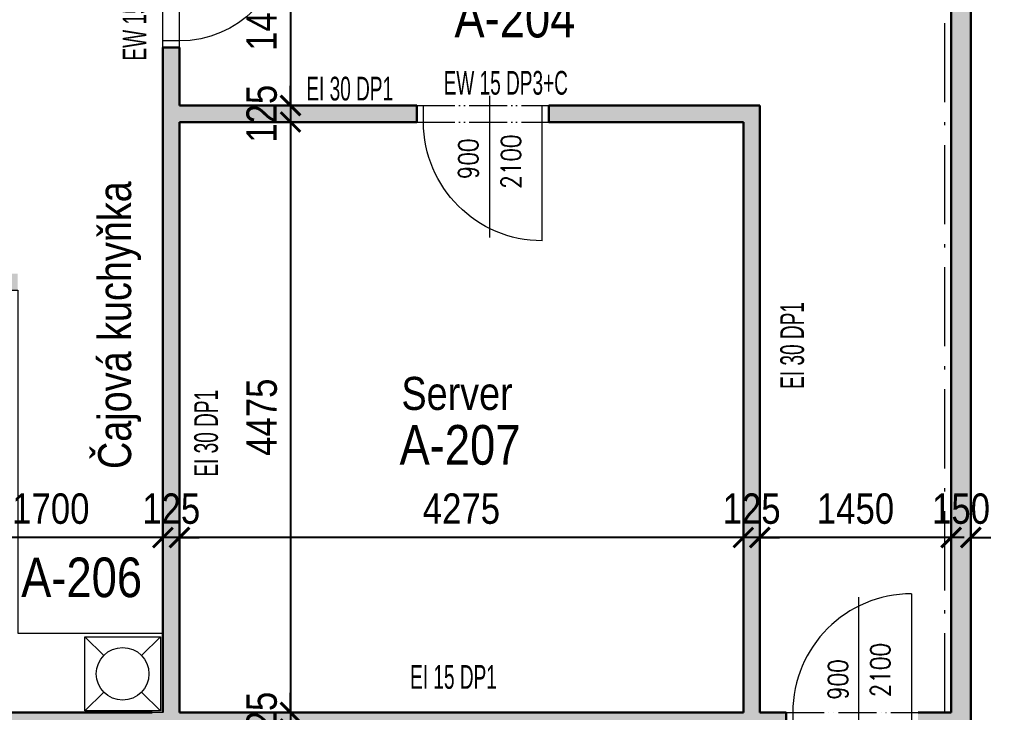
# Model space of a CAD drawing. Header units: millimetres. Extents: x 325046 to 1268204, y 1875583 to 2761998.
# Drawn here: x 565588 to 572987, y 2557993 to 2563245 of the extents above; entities that cross this region are included whole.
import ezdxf

# ---------------------------------------------------------------- set-up
doc = ezdxf.new("R2010")
doc.units = ezdxf.units.MM
doc.header["$LTSCALE"] = 100
doc.header["$PDMODE"] = 65
doc.linetypes.add('ACAD_ISO05W100', pattern=[33, 24, -3, 0, -3, 0, -3])
doc.linetypes.add('ACAD_ISO10W100', pattern=[18.5, 12, -3, 0.5, -3])
for name, color, linetype, lineweight, true_color in [('DVEŘE - POPIS', 7, 'Continuous', 5, 0x008a22), ('INTERIÉR', 7, 'Continuous', 5, 0xa65930), ('otvory', 7, 'Continuous', 20, 0xb30000), ('PO - dveře a odolnosti', 7, 'Continuous', 9, 0xc51645), ('PŘÍČKY - SDK', 7, 'Continuous', 30, 0x6a1174), ('SANITA  - NOVÁ', 7, 'Continuous', 13, 0x3f3fde)]:
    doc.layers.add(name, color=color, linetype=linetype, lineweight=lineweight, true_color=true_color)
doc.layers.add('kóty 100', color=5, linetype='Continuous')
doc.layers.add('ČÍSLO MÍSTNOSTI', color=4, linetype='Continuous')
doc.layers.add('Objekty - osy', color=5, linetype='ACAD_ISO10W100', lineweight=20)
doc.layers.add('POPIS MÍSTNOSTÍ', color=7, linetype='Continuous', true_color=0x072bf2)
doc.layers.add('ŠRAF - SDK', color=7, linetype='Continuous', true_color=0xfbe0ee)
doc.styles.add('ARIAL NARROW', font='ARIALN.TTF')
doc.styles.add('FSIMPLEX', font='simplex.shx')
doc.dimstyles.new('100', dxfattribs={"dimscale": 100, "dimtxt": 2.3, "dimasz": 1.5, "dimexe": 1, "dimexo": 4, "dimgap": 1, "dimtad": 1, "dimdec": 0, "dimzin": 0, "dimdsep": 46, "dimtxsty": 'ARIAL NARROW', "dimblk": 'ARCHTICK', "dimcen": 4, "dimdle": 1, "dimclrd": 256, "dimclre": 256, "dimclrt": 7, "dimadec": 0, "dimazin": 0, "dimtfac": 1, "dimtdec": 0, "dimtix": 1, "dimtofl": 0, "dimtmove": 0, "dimatfit": 2, "dimldrblk": 'OBLIQUE', "dimfxl": 1, "dimtolj": 1, "dimtzin": 0, "dimlwd": -1, "dimlwe": -1, "dimarcsym": 1})

# ---------------------------------------------------------------- blocks, each defined once
blk = doc.blocks.new('_ARCHTICK')
at = {"color": 0, "linetype": 'ByBlock', "const_width": 0.15}
blk.add_lwpolyline([(-0.5, -0.5), (0.5, 0.5)], dxfattribs=at)
blk = doc.blocks.new('*D654')
at = {"layer": 'Defpoints', "color": 0, "ltscale": 100, "transparency": 16777216}
for p in [(566436, 2564007.7), (566636, 2562592.7), (567642.6, 2562592.7)]:
    blk.add_point(p, dxfattribs=at)
at = {"layer": 'kóty 100', "ltscale": 100, "transparency": 16777216}
for p, q in [((567642.6, 2564107.7), (567642.6, 2562492.7)), ((566836, 2564007.7), (567742.6, 2564007.7)), ((567036, 2562592.7), (567742.6, 2562592.7))]:
    blk.add_line(p, q, dxfattribs=at)
at = {"layer": 'kóty 100', "ltscale": 100, "transparency": 16777216, "xscale": 150, "yscale": 150, "zscale": 150}
for p, rotation in [((567642.6, 2564007.7), 90), ((567642.6, 2562592.7), 270)]:
    blk.add_blockref('_ARCHTICK', p, dxfattribs=dict(at, rotation=rotation))
at = {"layer": 'kóty 100', "color": 7, "ltscale": 100, "transparency": 16777216, "insert": (567425.2, 2563300.2), "char_height": 230, "attachment_point": 5, "rotation": 90, "style": 'ARIAL NARROW'}
blk.add_mtext('\\A1;1415', dxfattribs=at)
blk = doc.blocks.new('_Oblique')
at = {"color": 0, "lineweight": -2}
blk.add_line((-0.5, -0.5), (0.5, 0.5), dxfattribs=at)
blk = doc.blocks.new('*D655')
at = {"layer": 'Defpoints', "color": 0, "ltscale": 100, "transparency": 16777216}
for p in [(566636, 2562592.7), (566761, 2562467.7), (567642.6, 2562467.7)]:
    blk.add_point(p, dxfattribs=at)
at = {"layer": 'kóty 100', "ltscale": 100, "transparency": 16777216}
for p, q in [((567642.6, 2562592.7), (567642.6, 2562742.7)), ((567036, 2562592.7), (567742.6, 2562592.7)), ((567161, 2562467.7), (567742.6, 2562467.7)), ((567642.6, 2562467.7), (567642.6, 2562317.7))]:
    blk.add_line(p, q, dxfattribs=at)
at = {"layer": 'kóty 100', "ltscale": 100, "transparency": 16777216, "xscale": 150, "yscale": 150, "zscale": 150}
for p, rotation in [((567642.6, 2562592.7), 270), ((567642.6, 2562467.7), 90)]:
    blk.add_blockref('_ARCHTICK', p, dxfattribs=dict(at, rotation=rotation))
at = {"layer": 'kóty 100', "color": 7, "ltscale": 100, "transparency": 16777216, "insert": (567425.2, 2562530.2), "char_height": 230, "attachment_point": 5, "rotation": 90, "style": 'ARIAL NARROW'}
blk.add_mtext('\\A1;125', dxfattribs=at)
blk = doc.blocks.new('*D656')
at = {"layer": 'Defpoints', "color": 0, "ltscale": 100, "transparency": 16777216}
for p in [(566761, 2562467.7), (566761, 2557992.7), (567642.6, 2557992.7)]:
    blk.add_point(p, dxfattribs=at)
at = {"layer": 'kóty 100', "ltscale": 100, "transparency": 16777216}
for p, q in [((567642.6, 2562567.7), (567642.6, 2557892.7)), ((567161, 2562467.7), (567742.6, 2562467.7)), ((567161, 2557992.7), (567742.6, 2557992.7))]:
    blk.add_line(p, q, dxfattribs=at)
at = {"layer": 'kóty 100', "ltscale": 100, "transparency": 16777216, "xscale": 150, "yscale": 150, "zscale": 150}
for p, rotation in [((567642.6, 2562467.7), 90), ((567642.6, 2557992.7), 270)]:
    blk.add_blockref('_ARCHTICK', p, dxfattribs=dict(at, rotation=rotation))
at = {"layer": 'kóty 100', "color": 7, "ltscale": 100, "transparency": 16777216, "insert": (567425.7, 2560230.2), "char_height": 230, "attachment_point": 5, "rotation": 90, "style": 'ARIAL NARROW'}
blk.add_mtext('\\A1;4475', dxfattribs=at)
blk = doc.blocks.new('*D657')
at = {"layer": 'Defpoints', "color": 0, "ltscale": 100, "transparency": 16777216}
for p in [(566761, 2557992.7), (567642.6, 2557867.7), (567642.6, 2557867.7)]:
    blk.add_point(p, dxfattribs=at)
at = {"layer": 'kóty 100', "ltscale": 100, "transparency": 16777216}
for p, q in [((567642.6, 2557992.7), (567642.6, 2558142.7)), ((567161, 2557992.7), (567742.6, 2557992.7)), ((567242.6, 2557867.7), (567542.6, 2557867.7)), ((567642.6, 2557867.7), (567642.6, 2557717.7))]:
    blk.add_line(p, q, dxfattribs=at)
at = {"layer": 'kóty 100', "ltscale": 100, "transparency": 16777216, "xscale": 150, "yscale": 150, "zscale": 150}
for p, rotation in [((567642.6, 2557992.7), 270), ((567642.6, 2557867.7), 90)]:
    blk.add_blockref('_ARCHTICK', p, dxfattribs=dict(at, rotation=rotation))
at = {"layer": 'kóty 100', "color": 7, "ltscale": 100, "transparency": 16777216, "insert": (567425.2, 2557930.2), "char_height": 230, "attachment_point": 5, "rotation": 90, "style": 'ARIAL NARROW'}
blk.add_mtext('\\A1;125', dxfattribs=at)
blk = doc.blocks.new('*D672')
at = {"layer": 'Defpoints', "color": 0, "ltscale": 100, "transparency": 16777216}
for p in [(572650.8, 2559318.8), (572650.8, 2559152.3), (572800.8, 2559152.3)]:
    blk.add_point(p, dxfattribs=at)
at = {"layer": 'kóty 100', "ltscale": 100, "transparency": 16777216}
for p, q in [((572650.8, 2559552.3), (572650.8, 2559418.8)), ((572800.8, 2559552.3), (572800.8, 2559418.8)), ((572650.8, 2559318.8), (572500.8, 2559318.8)), ((572800.8, 2559318.8), (572950.8, 2559318.8))]:
    blk.add_line(p, q, dxfattribs=at)
at = {"layer": 'kóty 100', "ltscale": 100, "transparency": 16777216, "xscale": 150, "yscale": 150, "zscale": 150}
blk.add_blockref('_ARCHTICK', (572650.8, 2559318.8), dxfattribs=at)
at = {"layer": 'kóty 100', "ltscale": 100, "transparency": 16777216, "xscale": 150, "yscale": 150, "zscale": 150, "rotation": 180}
blk.add_blockref('_ARCHTICK', (572800.8, 2559318.8), dxfattribs=at)
at = {"layer": 'kóty 100', "color": 7, "ltscale": 100, "transparency": 16777216, "insert": (572725.8, 2559536.2), "char_height": 230, "attachment_point": 5, "style": 'ARIAL NARROW'}
blk.add_mtext('\\A1;150', dxfattribs=at)
blk = doc.blocks.new('*D673')
at = {"layer": 'Defpoints', "color": 0, "ltscale": 100, "transparency": 16777216}
for p in [(571200.8, 2559318.8), (571200.8, 2559152.3), (572650.8, 2559152.3)]:
    blk.add_point(p, dxfattribs=at)
at = {"layer": 'kóty 100', "ltscale": 100, "transparency": 16777216}
for p, q in [((571200.8, 2559552.3), (571200.8, 2559418.8)), ((572650.8, 2559552.3), (572650.8, 2559418.8)), ((572750.8, 2559318.8), (571100.8, 2559318.8))]:
    blk.add_line(p, q, dxfattribs=at)
at = {"layer": 'kóty 100', "ltscale": 100, "transparency": 16777216, "xscale": 150, "yscale": 150, "zscale": 150, "rotation": 180}
blk.add_blockref('_ARCHTICK', (571200.8, 2559318.8), dxfattribs=at)
at = {"layer": 'kóty 100', "ltscale": 100, "transparency": 16777216, "xscale": 150, "yscale": 150, "zscale": 150}
blk.add_blockref('_ARCHTICK', (572650.8, 2559318.8), dxfattribs=at)
at = {"layer": 'kóty 100', "color": 7, "ltscale": 100, "transparency": 16777216, "insert": (571925.8, 2559536.2), "char_height": 230, "attachment_point": 5, "style": 'ARIAL NARROW'}
blk.add_mtext('\\A1;1450', dxfattribs=at)
blk = doc.blocks.new('*D674')
at = {"layer": 'Defpoints', "color": 0, "ltscale": 100, "transparency": 16777216}
for p in [(571075.8, 2559318.8), (571075.8, 2559152.3), (571200.8, 2559152.3)]:
    blk.add_point(p, dxfattribs=at)
at = {"layer": 'kóty 100', "ltscale": 100, "transparency": 16777216}
for p, q in [((571075.8, 2559552.3), (571075.8, 2559418.8)), ((571200.8, 2559552.3), (571200.8, 2559418.8)), ((571075.8, 2559318.8), (570925.8, 2559318.8)), ((571200.8, 2559318.8), (571350.8, 2559318.8))]:
    blk.add_line(p, q, dxfattribs=at)
at = {"layer": 'kóty 100', "ltscale": 100, "transparency": 16777216, "xscale": 150, "yscale": 150, "zscale": 150}
blk.add_blockref('_ARCHTICK', (571075.8, 2559318.8), dxfattribs=at)
at = {"layer": 'kóty 100', "ltscale": 100, "transparency": 16777216, "xscale": 150, "yscale": 150, "zscale": 150, "rotation": 180}
blk.add_blockref('_ARCHTICK', (571200.8, 2559318.8), dxfattribs=at)
at = {"layer": 'kóty 100', "color": 7, "ltscale": 100, "transparency": 16777216, "insert": (571138.3, 2559536.2), "char_height": 230, "attachment_point": 5, "style": 'ARIAL NARROW'}
blk.add_mtext('\\A1;125', dxfattribs=at)
blk = doc.blocks.new('*D675')
at = {"layer": 'Defpoints', "color": 0, "ltscale": 100, "transparency": 16777216}
for p in [(566800.8, 2559318.8), (571075.8, 2559152.3), (566800.8, 2557992.7)]:
    blk.add_point(p, dxfattribs=at)
at = {"layer": 'kóty 100', "ltscale": 100, "transparency": 16777216}
for p, q in [((571075.8, 2559552.3), (571075.8, 2559418.8)), ((566800.8, 2558392.7), (566800.8, 2559418.8)), ((571175.8, 2559318.8), (566700.8, 2559318.8))]:
    blk.add_line(p, q, dxfattribs=at)
at = {"layer": 'kóty 100', "ltscale": 100, "transparency": 16777216, "xscale": 150, "yscale": 150, "zscale": 150, "rotation": 180}
blk.add_blockref('_ARCHTICK', (566800.8, 2559318.8), dxfattribs=at)
at = {"layer": 'kóty 100', "ltscale": 100, "transparency": 16777216, "xscale": 150, "yscale": 150, "zscale": 150}
blk.add_blockref('_ARCHTICK', (571075.8, 2559318.8), dxfattribs=at)
at = {"layer": 'kóty 100', "color": 7, "ltscale": 100, "transparency": 16777216, "insert": (568938.3, 2559536.2), "char_height": 230, "attachment_point": 5, "style": 'ARIAL NARROW'}
blk.add_mtext('\\A1;4275', dxfattribs=at)
blk = doc.blocks.new('*D676')
at = {"layer": 'Defpoints', "color": 0, "ltscale": 100, "transparency": 16777216}
for p in [(566675.8, 2559318.8), (566675.8, 2557992.7), (566800.8, 2557992.7)]:
    blk.add_point(p, dxfattribs=at)
at = {"layer": 'kóty 100', "ltscale": 100, "transparency": 16777216}
for p, q in [((566675.8, 2558392.7), (566675.8, 2559418.8)), ((566800.8, 2558392.7), (566800.8, 2559418.8)), ((566675.8, 2559318.8), (566525.8, 2559318.8)), ((566800.8, 2559318.8), (566950.8, 2559318.8))]:
    blk.add_line(p, q, dxfattribs=at)
at = {"layer": 'kóty 100', "ltscale": 100, "transparency": 16777216, "xscale": 150, "yscale": 150, "zscale": 150}
blk.add_blockref('_ARCHTICK', (566675.8, 2559318.8), dxfattribs=at)
at = {"layer": 'kóty 100', "ltscale": 100, "transparency": 16777216, "xscale": 150, "yscale": 150, "zscale": 150, "rotation": 180}
blk.add_blockref('_ARCHTICK', (566800.8, 2559318.8), dxfattribs=at)
at = {"layer": 'kóty 100', "color": 7, "ltscale": 100, "transparency": 16777216, "insert": (566738.3, 2559536.2), "char_height": 230, "attachment_point": 5, "style": 'ARIAL NARROW'}
blk.add_mtext('\\A1;125', dxfattribs=at)
blk = doc.blocks.new('*D677')
at = {"layer": 'Defpoints', "color": 0, "ltscale": 100, "transparency": 16777216}
for p in [(566675.8, 2560428.2), (564975.8, 2559318.8), (564975.8, 2559152.3)]:
    blk.add_point(p, dxfattribs=at)
at = {"layer": 'kóty 100', "ltscale": 100, "transparency": 16777216}
for p, q in [((566675.8, 2560028.2), (566675.8, 2559218.8)), ((564975.8, 2559552.3), (564975.8, 2559418.8)), ((566775.8, 2559318.8), (564875.8, 2559318.8))]:
    blk.add_line(p, q, dxfattribs=at)
at = {"layer": 'kóty 100', "ltscale": 100, "transparency": 16777216, "xscale": 150, "yscale": 150, "zscale": 150, "rotation": 180}
blk.add_blockref('_ARCHTICK', (564975.8, 2559318.8), dxfattribs=at)
at = {"layer": 'kóty 100', "ltscale": 100, "transparency": 16777216, "xscale": 150, "yscale": 150, "zscale": 150}
blk.add_blockref('_ARCHTICK', (566675.8, 2559318.8), dxfattribs=at)
at = {"layer": 'kóty 100', "color": 7, "ltscale": 100, "transparency": 16777216, "insert": (565825.8, 2559536.2), "char_height": 230, "attachment_point": 5, "style": 'ARIAL NARROW'}
blk.add_mtext('\\A1;1700', dxfattribs=at)
blk = doc.blocks.new('A$C081A0570')
at = {"layer": 'otvory', "ltscale": 2, "transparency": 33554687}
blk.add_line((550, 0), (550, 1073.7), dxfattribs=at)
at = {"layer": 'otvory'}
for p, q in [((950, 1099), (950, 74)), ((50, 199), (50, 74))]:
    blk.add_line(p, q, dxfattribs=at)
at = {"layer": 'otvory', "linetype": 'ACAD_ISO05W100', "ltscale": 0.12}
for p, q in [((0, 199), (1000, 199)), ((0, 74), (1000, 74))]:
    blk.add_line(p, q, dxfattribs=at)
at = {"layer": 'otvory', "ltscale": 2, "transparency": 33554687}
blk.add_arc((950, 199), 900, 90, 180, dxfattribs=at)
blk = doc.blocks.new('A$C2DA8013F')
at = {"layer": 'otvory', "linetype": 'ACAD_ISO05W100', "ltscale": 0.12}
for p, q in [((874.6, 0), (874.6, 900)), ((999.6, 0), (999.6, 900))]:
    blk.add_line(p, q, dxfattribs=at)
at = {"layer": 'otvory'}
for p, q in [((74.6, 850), (999.6, 850)), ((874.6, 50), (999.6, 50))]:
    blk.add_line(p, q, dxfattribs=at)
at = {"layer": 'otvory', "ltscale": 2, "transparency": 33554687}
blk.add_line((1073.7, 450), (0, 450), dxfattribs=at)
blk.add_arc((874.6, 850), 800, 180, 270, dxfattribs=at)

msp = doc.modelspace()

# ---------------------------------------------------------------- hatches: boundary and pattern name
at = {"layer": 'ŠRAF - SDK', "ltscale": 100}
h = msp.add_hatch(color=256, dxfattribs=at)
h.dxf.hatch_style = 1
h.paths.add_polyline_path([(572800.8, 2566592.7), (572650.8, 2566592.7), (572650.8, 2557992.7), (572400.8, 2557992.7), (572400.8, 2557867.7), (572650.8, 2557867.7), (572650.8, 2543192.7), (572800.8, 2543192.7)])
h = msp.add_hatch(color=256, dxfattribs=at)
h.dxf.hatch_style = 1
h.paths.add_polyline_path([(564850.8, 2562982.7), (560650.8, 2562982.7), (560650.8, 2563217.7), (560325.8, 2563217.7), (560325.8, 2563192.7), (560525.8, 2563192.7), (560525.8, 2562857.7), (564850.8, 2562857.7), (564850.8, 2562267.7), (564975.8, 2562267.7), (564975.8, 2563032.7), (564850.8, 2563032.7)])
h.paths.add_polyline_path([(569600.9, 2562592.7), (569600.9, 2562467.7), (571075.8, 2562467.7), (571075.8, 2557992.7), (566800.8, 2557992.7), (566800.8, 2562467.7), (568600.9, 2562467.7), (568600.9, 2562592.7), (566675.8, 2562592.7), (566675.8, 2557992.7), (564975.8, 2557992.7), (564975.8, 2561192.7), (565575.3, 2561192.7), (565575.3, 2561317.7), (564975.8, 2561317.7), (564975.8, 2561367.7), (564850.8, 2561367.7), (564850.8, 2557992.7), (560525.8, 2557992.7), (560525.8, 2557917.7), (560325.8, 2557917.7), (560325.8, 2557867.7), (565150.8, 2557867.7), (565150.8, 2556667.7), (565275.8, 2556667.7), (565275.8, 2557867.7), (569725.8, 2557867.7), (569725.8, 2557717.7), (569850.8, 2557717.7), (569850.8, 2557867.7), (571400.8, 2557867.7), (571400.8, 2557992.7), (571200.8, 2557992.7), (571200.8, 2562592.7)])
h = msp.add_hatch(color=256, dxfattribs=at)
h.dxf.hatch_style = 1
h.paths.add_polyline_path([(566800.8, 2563032.7), (566675.8, 2563032.7), (566675.8, 2562592.7), (566800.8, 2562592.7)])

# ---------------------------------------------------------------- linework, layer by layer
at = {"layer": 'INTERIÉR'}
msp.add_lwpolyline([(564975.8, 2557992.7), (564975.7, 2561192.7), (565575.3, 2561192.7), (565575.6, 2558592.8), (566675.8, 2558592.8), (566675.8, 2557992.7)], close=True, dxfattribs=at)
at = {"layer": 'Objekty - osy', "ltscale": 0.5}
msp.add_lwpolyline([(572600.8, 2591892.7), (572600.8, 2469892.7)], dxfattribs=at)
at = {"layer": 'PŘÍČKY - SDK'}
for p, q in [((572800.8, 2543192.7), (572800.8, 2566592.7)), ((572650.8, 2557992.7), (572650.8, 2564007.7)), ((566800.8, 2563032.7), (566675.8, 2563032.7)), ((566675.8, 2563032.7), (566675.8, 2562592.7)), ((566800.8, 2563032.7), (566800.8, 2562592.7)), ((566675.8, 2562592.7), (566675.8, 2557992.7)), ((566800.8, 2562592.7), (568600.9, 2562592.7)), ((568600.9, 2562592.7), (568600.9, 2562467.7)), ((569600.9, 2562592.7), (569600.9, 2562467.7)), ((571200.8, 2562592.7), (569600.9, 2562592.7)), ((571200.8, 2562592.7), (571200.8, 2557992.7)), ((568600.9, 2562467.7), (566800.8, 2562467.7)), ((566800.8, 2562467.7), (566800.8, 2557992.7)), ((571075.8, 2562467.7), (569600.9, 2562467.7)), ((571075.8, 2557992.7), (571075.8, 2562467.7)), ((564975.8, 2557992.7), (566594.7, 2557992.7)), ((566800.8, 2557992.7), (571075.8, 2557992.7)), ((571200.8, 2557992.7), (571400.8, 2557992.7)), ((571400.8, 2557992.7), (571400.8, 2557867.7)), ((572400.8, 2557992.7), (572650.8, 2557992.7))]:
    msp.add_line(p, q, dxfattribs=at)
at = {"layer": 'SANITA  - NOVÁ'}
for p, q in [((566083.6, 2558566.2), (566227.6, 2558425.4)), ((566656.9, 2558566.2), (566512.9, 2558425.4)), ((566227.6, 2558146.3), (566083.6, 2558005.5)), ((566512.9, 2558146.3), (566656.9, 2558005.5))]:
    msp.add_line(p, q, dxfattribs=at)
msp.add_lwpolyline([(566083.6, 2558566.2), (566656.9, 2558566.2), (566656.9, 2558005.5), (566083.6, 2558005.5)], close=True, dxfattribs=at)
msp.add_circle((566370.3, 2558285.8), 199.6, dxfattribs=at)

# ---------------------------------------------------------------- block references
at = {"layer": 'otvory', "xscale": -1}
msp.add_blockref('A$C2DA8013F', (567675.5, 2563032.7), dxfattribs=at)
at = {"layer": 'otvory', "ltscale": 100, "xscale": -1, "rotation": 180}
msp.add_blockref('A$C081A0570', (568600.9, 2562666.7), dxfattribs=at)
at = {"layer": 'otvory', "ltscale": 100}
msp.add_blockref('A$C081A0570', (571400.8, 2557793.7), dxfattribs=at)

# ---------------------------------------------------------------- texts
at = {"layer": 'DVEŘE - POPIS', "style": 'FSIMPLEX', "width": 0.8}
for s, p in [('900', (569065.8, 2562034.3)), ('2100', (569389.1, 2561961.7)), ('2100', (572189.1, 2558108.2)), ('900', (571868.1, 2558087.2))]:
    msp.add_text(s, height=150, rotation=90, dxfattribs=at).set_placement(p)
at = {"layer": 'PO - dveře a odolnosti', "char_height": 180, "width": 3905.887, "attachment_point": 1, "rotation": 90, "style": 'ARIAL NARROW'}
for s, insert in [('\\A1;{\\W0.7;EW 15 DP3+C}', (566370.2, 2562933.7, 0)), ('\\A1;{\\W0.7;EI 30 DP1}', (571355.4, 2560445.4, 0)), ('\\A1;{\\W0.7;EI 30 DP1}', (566912.4, 2559779.8, 0))]:
    msp.add_mtext(s, dxfattribs=dict(at, insert=insert))
at = {"layer": 'PO - dveře a odolnosti', "char_height": 180, "width": 3905.887, "attachment_point": 1, "style": 'ARIAL NARROW'}
for s, insert in [('\\A1;{\\W0.7;EW 15 DP3+C}', (568803.5, 2562855, 0)), ('\\A1;{\\W0.7;EI 30 DP1}', (567762.7, 2562810.9, 0)), ('\\A1;{\\W0.7;EI 15 DP1}', (568549.3, 2558352.1, 0))]:
    msp.add_mtext(s, dxfattribs=dict(at, insert=insert))
at = {"layer": 'POPIS MÍSTNOSTÍ', "style": 'ARIAL NARROW'}
for s, rotation, p in [('Čajová kuchyňka', 90, (566434.3, 2559838)), ('Server', 360, (568483.6, 2560285.9))]:
    msp.add_text(s, height=250, rotation=rotation, dxfattribs=at).set_placement(p)
at = {"layer": 'ČÍSLO MÍSTNOSTI', "style": 'ARIAL NARROW'}
for s, p in [('A-204', (568885.3, 2563108.7)), ('A-207', (568469.2, 2559871)), ('A-206', (565600.7, 2558866.7))]:
    msp.add_text(s, height=300, dxfattribs=at).set_placement(p)

# ---------------------------------------------------------------- dimensions: what is measured, and where the dimension line sits
at = {"layer": 'kóty 100', "ltscale": 100}
for base, p1, p2, picture, middle in [((567642.6, 2562592.7), (566436, 2564007.7), (566636, 2562592.7), '*D654', (567425.2, 2563300.2)), ((567642.6, 2562467.7), (566636, 2562592.7), (566761, 2562467.7), '*D655', (567425.2, 2562530.2)), ((567642.6, 2557992.7), (566761, 2562467.7), (566761, 2557992.7), '*D656', (567425.7, 2560230.2)), ((567642.6, 2557867.7), (566761, 2557992.7), (567642.6, 2557867.7), '*D657', (567425.2, 2557930.2))]:
    dim = msp.add_linear_dim(base=base, p1=p1, p2=p2, angle=90, dimstyle='100', override={"dimtmove": 1}, dxfattribs=at)
    dim.commit()
    dim.dimension.update_dxf_attribs({"geometry": picture, "text_midpoint": middle})
for base, p1, p2, picture, middle in [((564975.8, 2559318.8), (566675.8, 2560428.2), (564975.8, 2559152.3), '*D677', (565825.8, 2559536.2)), ((566675.8, 2559318.8), (566800.8, 2557992.7), (566675.8, 2557992.7), '*D676', (566738.3, 2559536.2)), ((566800.8, 2559318.8), (571075.8, 2559152.3), (566800.8, 2557992.7), '*D675', (568938.3, 2559536.2)), ((571075.8, 2559318.8), (571200.8, 2559152.3), (571075.8, 2559152.3), '*D674', (571138.3, 2559536.2)), ((571200.8, 2559318.8), (572650.8, 2559152.3), (571200.8, 2559152.3), '*D673', (571925.8, 2559536.2))]:
    dim = msp.add_linear_dim(base=base, p1=p1, p2=p2, dimstyle='100', override={"dimtmove": 1}, dxfattribs=at)
    dim.commit()
    dim.dimension.update_dxf_attribs({"geometry": picture, "text_midpoint": middle})
dim = msp.add_linear_dim(base=(572650.8, 2559318.8), p1=(572800.8, 2559152.3), p2=(572650.8, 2559152.3), dimstyle='100', dxfattribs=at)
dim.commit()
dim.dimension.update_dxf_attribs({"geometry": '*D672', "text_midpoint": (572725.8, 2559536.2)})

doc.saveas('drawing.dxf')
